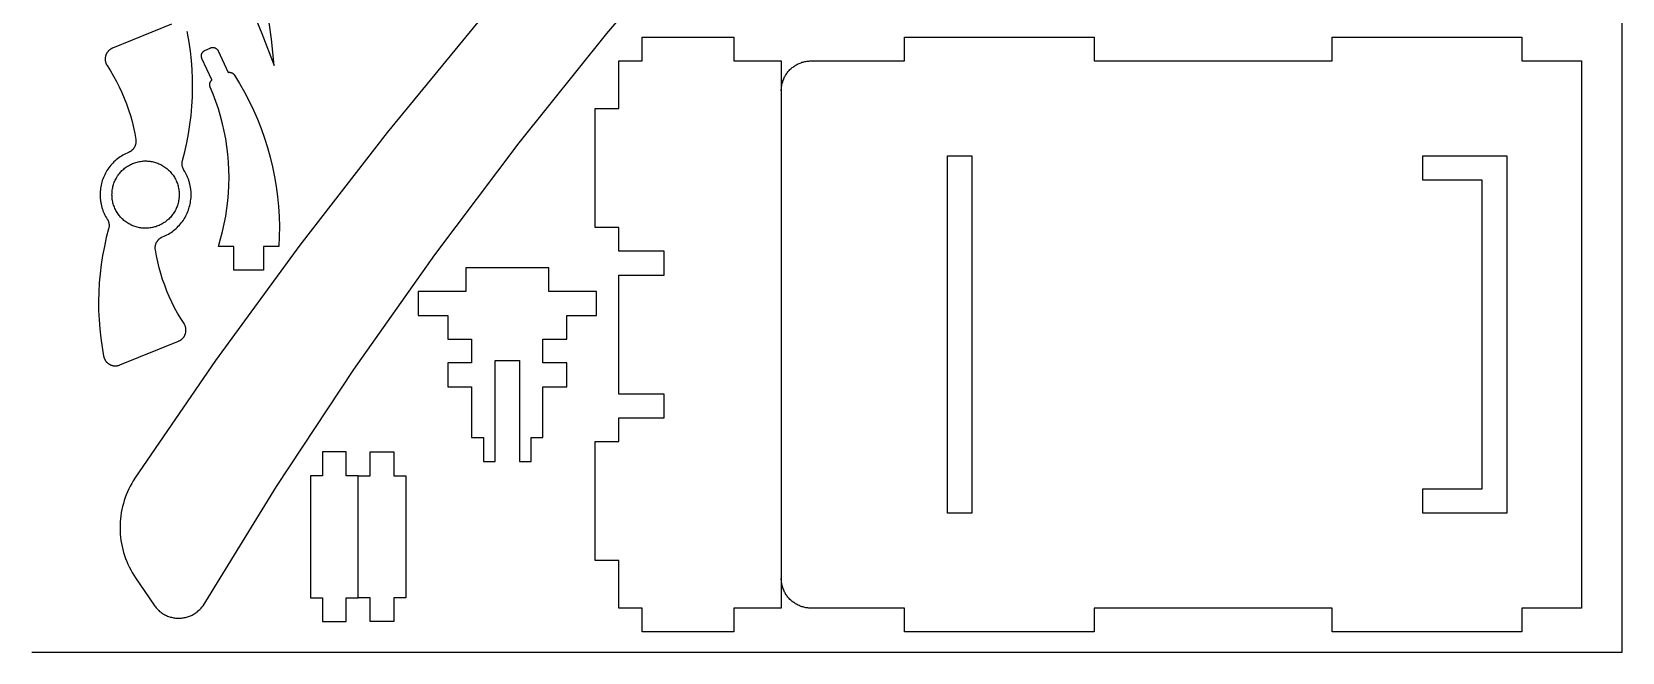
# Model space of a CAD drawing. Header units: millimetres. Extents: x 182 to 556, y 163 to 354.
# Drawn here: x 369.1 to 555.7, y 163 to 235.8 of the extents above; entities that cross this region are included whole.
import ezdxf

# ---------------------------------------------------------------- set-up
doc = ezdxf.new("R2010")
doc.units = ezdxf.units.MM
doc.layers.get('0').update_dxf_attribs({"linetype": 'CONTINUOUS', "true_color": 0xffffff})

msp = doc.modelspace()

# ---------------------------------------------------------------- linework, layer by layer
at = {"linetype": 'CONTINUOUS', "true_color": 0xffffff}
for points in [[(369.06, 163), (555.69, 163), (555.69, 354.11), (369.06, 354.11)], [(421.39, 236.89), (410.75, 223.96), (400.5, 210.73), (390.63, 197.21), (381.16, 183.41), (380.97, 183.1), (380.78, 182.79), (380.61, 182.47), (380.44, 182.14), (380.29, 181.81), (380.15, 181.47), (380.02, 181.13), (379.91, 180.79), (379.8, 180.44), (379.71, 180.08), (379.63, 179.73), (379.56, 179.37), (379.51, 179.01), (379.47, 178.65), (379.44, 178.29), (379.42, 177.92), (379.41, 177.56), (379.42, 177.19), (379.44, 176.83), (379.48, 176.47), (379.52, 176.11), (379.58, 175.75), (379.65, 175.39), (379.74, 175.03), (379.83, 174.68), (379.94, 174.33), (380.06, 173.99), (380.19, 173.65), (380.34, 173.32), (380.49, 172.99), (380.66, 172.66), (380.84, 172.34), (381.03, 172.03), (381.23, 171.73), (383.42, 168.5), (383.49, 168.41), (383.56, 168.31), (383.64, 168.22), (383.72, 168.13), (383.8, 168.04), (383.88, 167.96), (383.97, 167.87), (384.06, 167.79), (384.15, 167.72), (384.25, 167.65), (384.35, 167.58), (384.45, 167.51), (384.55, 167.45), (384.66, 167.39), (384.76, 167.34), (384.87, 167.29), (384.98, 167.24), (385.09, 167.2), (385.21, 167.16), (385.32, 167.12), (385.44, 167.09), (385.55, 167.06), (385.67, 167.04), (385.79, 167.02), (385.91, 167), (386.03, 166.99), (386.15, 166.98), (386.27, 166.98), (386.39, 166.98), (386.51, 166.99), (386.63, 166.99), (386.75, 167.01), (386.87, 167.02), (386.98, 167.05), (387.1, 167.07), (387.22, 167.1), (387.33, 167.13), (387.45, 167.17), (387.56, 167.21), (387.67, 167.26), (387.78, 167.31), (387.89, 167.36), (387.99, 167.42), (388.1, 167.48), (388.2, 167.54), (388.3, 167.61), (388.4, 167.68), (388.49, 167.75), (388.58, 167.83), (388.67, 167.91), (388.76, 167.99), (388.84, 168.08), (388.92, 168.17), (389, 168.26), (389.08, 168.35), (389.15, 168.45), (397.79, 182.44), (406.86, 196.16), (416.35, 209.59), (426.25, 222.73), (436.54, 235.55), (447.23, 248.06)], [(394.51, 239.27), (396.06, 235.57), (397.49, 231.82), (397.17, 234.91), (396.74, 238)], [(385.44, 236.64), (378.54, 233.85), (378.5, 233.83), (378.45, 233.81), (378.41, 233.79), (378.37, 233.76), (378.32, 233.74), (378.28, 233.71), (378.24, 233.68), (378.21, 233.66), (378.17, 233.63), (378.13, 233.59), (378.1, 233.56), (378.06, 233.53), (378.03, 233.49), (378, 233.45), (377.97, 233.42), (377.94, 233.38), (377.91, 233.34), (377.88, 233.3), (377.86, 233.26), (377.83, 233.21), (377.81, 233.17), (377.79, 233.13), (377.77, 233.08), (377.76, 233.04), (377.74, 232.99), (377.72, 232.95), (377.71, 232.9), (377.7, 232.85), (377.69, 232.81), (377.68, 232.76), (377.68, 232.71), (377.67, 232.66), (377.67, 232.61), (377.67, 232.57), (377.67, 232.52), (377.67, 232.47), (377.68, 232.42), (377.68, 232.37), (377.69, 232.32), (377.7, 232.28), (377.71, 232.23), (377.72, 232.18), (377.73, 232.14), (377.75, 232.09), (377.77, 232.05), (377.78, 232), (377.8, 231.96), (377.83, 231.91), (377.85, 231.87), (377.87, 231.83), (377.9, 231.79), (378.29, 231.18), (378.65, 230.56), (379, 229.93), (379.32, 229.29), (379.63, 228.63), (379.91, 227.97), (380.17, 227.3), (380.41, 226.62), (380.62, 225.93), (380.82, 225.24), (380.99, 224.54), (381.13, 223.84), (381.26, 223.13), (381.27, 223.08), (381.27, 223.03), (381.27, 222.98), (381.28, 222.94), (381.28, 222.89), (381.28, 222.84), (381.27, 222.79), (381.27, 222.74), (381.26, 222.7), (381.25, 222.65), (381.24, 222.6), (381.23, 222.56), (381.22, 222.51), (381.2, 222.46), (381.19, 222.42), (381.17, 222.37), (381.15, 222.33), (381.13, 222.29), (381.11, 222.24), (381.08, 222.2), (381.06, 222.16), (381.03, 222.12), (381.01, 222.08), (380.98, 222.04), (380.95, 222.01), (380.91, 221.97), (380.88, 221.93), (380.85, 221.9), (380.81, 221.87), (380.77, 221.84), (380.74, 221.81), (380.7, 221.78), (380.66, 221.75), (380.62, 221.72), (380.58, 221.7), (380.54, 221.68), (380.49, 221.65), (380.45, 221.63), (380.41, 221.61), (380.23, 221.54), (380.07, 221.46), (379.9, 221.38), (379.74, 221.29), (379.58, 221.19), (379.42, 221.09), (379.27, 220.98), (379.12, 220.87), (378.97, 220.75), (378.83, 220.63), (378.7, 220.5), (378.57, 220.37), (378.44, 220.24), (378.32, 220.1), (378.2, 219.95), (378.09, 219.8), (377.98, 219.65), (377.88, 219.49), (377.78, 219.33), (377.69, 219.17), (377.61, 219), (377.53, 218.84), (377.46, 218.66), (377.39, 218.49), (377.33, 218.31), (377.28, 218.14), (377.23, 217.96), (377.19, 217.77), (377.15, 217.59), (377.12, 217.41), (377.1, 217.22), (377.08, 217.04), (377.07, 216.85), (377.07, 216.66), (377.07, 216.57), (377.07, 216.47), (377.08, 216.37), (377.08, 216.28), (377.09, 216.18), (377.1, 216.08), (377.11, 215.99), (377.13, 215.89), (377.14, 215.79), (377.16, 215.7), (377.18, 215.6), (377.2, 215.51), (377.22, 215.42), (377.24, 215.32), (377.26, 215.23), (377.29, 215.14), (377.32, 215.05), (377.35, 214.96), (377.38, 214.87), (377.41, 214.78), (377.45, 214.69), (377.48, 214.61), (377.52, 214.52), (377.56, 214.44), (377.64, 214.27), (377.72, 214.11), (377.81, 213.95), (377.91, 213.79), (377.93, 213.75), (377.96, 213.71), (377.98, 213.67), (378, 213.62), (378.02, 213.58), (378.04, 213.53), (378.05, 213.49), (378.07, 213.44), (378.08, 213.39), (378.09, 213.35), (378.1, 213.3), (378.11, 213.25), (378.12, 213.2), (378.12, 213.16), (378.12, 213.11), (378.12, 213.06), (378.12, 213.01), (378.12, 212.96), (378.12, 212.91), (378.11, 212.86), (378.11, 212.82), (378.1, 212.77), (378.09, 212.72), (378.07, 212.67), (377.8, 211.63), (377.57, 210.58), (377.37, 209.52), (377.2, 208.45), (377.07, 207.38), (376.98, 206.31), (376.92, 205.23), (376.89, 204.15), (376.9, 203.07), (376.95, 201.99), (377.03, 200.92), (377.15, 199.84), (377.3, 198.78), (377.49, 197.71), (377.5, 197.67), (377.51, 197.62), (377.52, 197.57), (377.54, 197.53), (377.55, 197.48), (377.57, 197.44), (377.59, 197.39), (377.61, 197.35), (377.64, 197.31), (377.66, 197.27), (377.68, 197.22), (377.71, 197.18), (377.74, 197.15), (377.77, 197.11), (377.8, 197.07), (377.83, 197.03), (377.87, 197), (377.9, 196.96), (377.94, 196.93), (377.97, 196.9), (378.01, 196.87), (378.05, 196.84), (378.09, 196.82), (378.13, 196.79), (378.17, 196.76), (378.21, 196.74), (378.26, 196.72), (378.3, 196.7), (378.35, 196.68), (378.39, 196.66), (378.44, 196.65), (378.48, 196.64), (378.53, 196.62), (378.58, 196.61), (378.62, 196.6), (378.67, 196.6), (378.72, 196.59), (378.77, 196.59), (378.82, 196.58), (378.86, 196.58), (378.91, 196.58), (378.96, 196.59), (379.01, 196.59), (379.06, 196.6), (379.1, 196.61), (379.15, 196.61), (379.2, 196.63), (379.25, 196.64), (379.29, 196.65), (379.34, 196.67), (379.38, 196.69), (386.28, 199.48), (386.32, 199.5), (386.37, 199.52), (386.41, 199.54), (386.45, 199.57), (386.49, 199.59), (386.54, 199.62), (386.57, 199.64), (386.61, 199.67), (386.65, 199.7), (386.69, 199.74), (386.72, 199.77), (386.76, 199.8), (386.79, 199.84), (386.82, 199.87), (386.85, 199.91), (386.88, 199.95), (386.91, 199.99), (386.94, 200.03), (386.96, 200.07), (386.98, 200.11), (387.01, 200.16), (387.03, 200.2), (387.05, 200.25), (387.06, 200.29), (387.08, 200.34), (387.09, 200.38), (387.11, 200.43), (387.12, 200.48), (387.13, 200.52), (387.14, 200.57), (387.14, 200.62), (387.15, 200.67), (387.15, 200.72), (387.15, 200.76), (387.15, 200.81), (387.15, 200.86), (387.14, 200.91), (387.14, 200.96), (387.13, 201), (387.12, 201.05), (387.11, 201.1), (387.1, 201.15), (387.09, 201.19), (387.07, 201.24), (387.05, 201.28), (387.04, 201.33), (387.02, 201.37), (386.99, 201.42), (386.97, 201.46), (386.95, 201.5), (386.92, 201.54), (386.53, 202.15), (386.17, 202.77), (385.82, 203.4), (385.5, 204.04), (385.19, 204.7), (384.91, 205.36), (384.65, 206.03), (384.41, 206.71), (384.2, 207.4), (384, 208.09), (383.83, 208.79), (383.68, 209.49), (383.56, 210.2), (383.55, 210.25), (383.55, 210.3), (383.54, 210.35), (383.54, 210.39), (383.54, 210.44), (383.54, 210.49), (383.55, 210.54), (383.55, 210.59), (383.56, 210.63), (383.57, 210.68), (383.58, 210.73), (383.59, 210.77), (383.6, 210.82), (383.62, 210.87), (383.63, 210.91), (383.65, 210.96), (383.67, 211), (383.69, 211.04), (383.71, 211.09), (383.74, 211.13), (383.76, 211.17), (383.79, 211.21), (383.81, 211.25), (383.84, 211.29), (383.87, 211.32), (383.91, 211.36), (383.94, 211.4), (383.97, 211.43), (384.01, 211.46), (384.04, 211.49), (384.08, 211.52), (384.12, 211.55), (384.16, 211.58), (384.2, 211.61), (384.24, 211.63), (384.28, 211.65), (384.33, 211.68), (384.37, 211.7), (384.41, 211.71), (384.41, 211.71)], [(384.41, 211.71), (384.59, 211.79), (384.75, 211.87), (384.92, 211.95), (385.08, 212.04), (385.24, 212.14), (385.4, 212.24), (385.55, 212.35), (385.7, 212.46), (385.84, 212.58), (385.99, 212.7), (386.12, 212.82), (386.25, 212.96), (386.38, 213.09), (386.5, 213.23), (386.62, 213.38), (386.73, 213.53), (386.84, 213.68), (386.94, 213.84), (387.04, 214), (387.13, 214.16), (387.21, 214.32), (387.29, 214.49), (387.36, 214.67), (387.43, 214.84), (387.49, 215.02), (387.54, 215.19), (387.59, 215.37), (387.63, 215.55), (387.67, 215.74), (387.7, 215.92), (387.72, 216.11), (387.74, 216.29), (387.75, 216.48), (387.75, 216.66), (387.75, 216.76), (387.75, 216.86), (387.74, 216.96), (387.74, 217.05), (387.73, 217.15), (387.72, 217.25), (387.71, 217.34), (387.69, 217.44), (387.68, 217.53), (387.66, 217.63), (387.64, 217.72), (387.62, 217.82), (387.6, 217.91), (387.58, 218.01), (387.55, 218.1), (387.53, 218.19), (387.5, 218.28), (387.47, 218.37), (387.44, 218.46), (387.41, 218.55), (387.37, 218.64), (387.34, 218.72), (387.3, 218.81), (387.26, 218.89), (387.18, 219.06), (387.1, 219.22), (387.01, 219.38), (386.91, 219.53), (386.89, 219.58), (386.86, 219.62), (386.84, 219.66), (386.82, 219.71), (386.8, 219.75), (386.78, 219.8), (386.77, 219.84), (386.75, 219.89), (386.74, 219.93), (386.73, 219.98), (386.72, 220.03), (386.71, 220.08), (386.7, 220.13), (386.7, 220.17), (386.7, 220.22), (386.7, 220.27), (386.7, 220.32), (386.7, 220.37), (386.7, 220.42), (386.71, 220.46), (386.71, 220.51), (386.72, 220.56), (386.73, 220.61), (386.75, 220.66), (387.01, 221.7), (387.25, 222.75), (387.45, 223.81), (387.62, 224.88), (387.75, 225.95), (387.84, 227.02), (387.9, 228.1), (387.93, 229.18), (387.91, 230.26), (387.87, 231.34), (387.79, 232.41), (387.67, 233.48), (387.52, 234.55), (387.33, 235.61), (387.32, 235.66), (387.31, 235.71), (387.3, 235.76), (387.28, 235.8)], [(389.36, 233.57), (390, 233.86), (390.02, 233.87), (390.04, 233.88), (390.06, 233.89), (390.09, 233.9), (390.11, 233.9), (390.13, 233.91), (390.16, 233.91), (390.18, 233.92), (390.2, 233.92), (390.23, 233.92), (390.25, 233.93), (390.27, 233.93), (390.3, 233.93), (390.32, 233.93), (390.34, 233.93), (390.37, 233.92), (390.39, 233.92), (390.42, 233.92), (390.44, 233.91), (390.46, 233.91), (390.49, 233.9), (390.51, 233.89), (390.53, 233.89), (390.55, 233.88), (390.57, 233.87), (390.6, 233.86), (390.62, 233.85), (390.64, 233.84), (390.66, 233.82), (390.68, 233.81), (390.7, 233.8), (390.72, 233.78), (390.74, 233.77), (390.75, 233.75), (390.77, 233.74), (390.79, 233.72), (390.81, 233.7), (390.82, 233.68), (390.84, 233.67), (390.85, 233.65), (390.86, 233.63), (390.88, 233.61), (390.89, 233.59), (390.9, 233.57), (390.91, 233.55), (390.92, 233.52), (392.1, 230.99), (392.12, 231), (392.15, 231), (392.17, 231.01), (392.2, 231.01), (392.22, 231.01), (392.25, 231.01), (392.27, 231.01), (392.29, 231.01), (392.32, 231.01), (392.34, 231), (392.37, 231), (392.39, 231), (392.41, 230.99), (392.44, 230.98), (392.46, 230.98), (392.48, 230.97), (392.51, 230.96), (392.53, 230.95), (392.55, 230.94), (392.57, 230.93), (392.59, 230.92), (392.61, 230.91), (392.63, 230.89), (392.65, 230.88), (392.67, 230.87), (392.69, 230.85), (392.71, 230.83), (392.73, 230.82), (392.75, 230.8), (392.76, 230.78), (392.78, 230.77), (392.79, 230.75), (392.81, 230.73), (392.82, 230.71), (392.84, 230.69), (393.45, 229.69), (394.03, 228.67), (394.57, 227.63), (395.07, 226.57), (395.54, 225.5), (395.97, 224.41), (396.36, 223.3), (396.72, 222.18), (397.03, 221.05), (397.31, 219.91), (397.54, 218.76), (397.73, 217.61), (397.89, 216.45), (398, 215.28), (398.08, 214.11), (398.11, 212.94), (398.1, 211.77), (398.05, 210.59), (396.25, 210.59), (396.25, 207.8), (392.76, 207.8), (392.76, 210.59), (390.96, 210.59), (391.22, 211.47), (391.45, 212.35), (391.65, 213.24), (391.82, 214.13), (391.96, 215.03), (392.06, 215.93), (392.14, 216.84), (392.19, 217.75), (392.2, 218.66), (392.19, 219.57), (392.14, 220.48), (392.06, 221.39), (391.95, 222.29), (391.81, 223.19), (391.64, 224.09), (391.44, 224.97), (391.21, 225.85), (390.95, 226.73), (390.66, 227.59), (390.34, 228.44), (389.99, 229.28), (389.98, 229.3), (389.97, 229.33), (389.97, 229.35), (389.96, 229.37), (389.95, 229.4), (389.95, 229.42), (389.94, 229.44), (389.94, 229.47), (389.94, 229.49), (389.93, 229.52), (389.93, 229.54), (389.93, 229.57), (389.93, 229.59), (389.94, 229.61), (389.94, 229.64), (389.94, 229.66), (389.94, 229.69), (389.95, 229.71), (389.95, 229.73), (389.96, 229.76), (389.97, 229.78), (389.98, 229.8), (389.99, 229.83), (390, 229.85), (390.01, 229.87), (390.02, 229.89), (390.03, 229.91), (390.04, 229.93), (390.05, 229.95), (390.07, 229.97), (390.08, 229.99), (390.1, 230.01), (390.11, 230.03), (390.13, 230.05), (390.15, 230.06), (390.17, 230.08), (390.18, 230.1), (390.2, 230.11), (389.03, 232.64), (389.02, 232.66), (389.01, 232.69), (389, 232.71), (388.99, 232.73), (388.99, 232.75), (388.98, 232.78), (388.97, 232.8), (388.97, 232.82), (388.97, 232.85), (388.96, 232.87), (388.96, 232.89), (388.96, 232.92), (388.96, 232.94), (388.96, 232.97), (388.96, 232.99), (388.97, 233.01), (388.97, 233.04), (388.97, 233.06), (388.98, 233.08), (388.98, 233.11), (388.99, 233.13), (389, 233.15), (389, 233.17), (389.01, 233.2), (389.02, 233.22), (389.03, 233.24), (389.04, 233.26), (389.05, 233.28), (389.07, 233.3), (389.08, 233.32), (389.09, 233.34), (389.11, 233.36), (389.12, 233.38), (389.14, 233.4), (389.15, 233.42), (389.17, 233.43), (389.19, 233.45), (389.21, 233.47), (389.22, 233.48), (389.24, 233.5), (389.26, 233.51), (389.28, 233.52), (389.3, 233.53), (389.32, 233.55), (389.34, 233.56), (389.36, 233.57), (389.36, 233.57)], [(435.16, 187.7), (437.95, 187.7), (437.95, 190.49), (443.27, 190.49), (443.27, 193.28), (437.95, 193.28), (437.95, 200.25), (437.95, 207.23), (443.27, 207.23), (443.27, 210.02), (437.95, 210.02), (437.95, 212.81), (435.16, 212.81), (435.16, 226.76), (437.95, 226.76), (437.95, 232.34), (440.69, 232.34), (440.69, 235.13), (451.43, 235.13), (451.43, 232.34), (457.01, 232.34), (457.01, 200.25), (457.01, 168.17), (451.43, 168.17), (451.43, 165.38), (440.69, 165.38), (440.69, 168.17), (437.95, 168.17), (437.95, 173.75), (435.16, 173.75), (435.16, 187.7)], [(457.01, 228.85), (457.01, 228.97), (457.02, 229.09), (457.03, 229.21), (457.04, 229.33), (457.06, 229.44), (457.09, 229.56), (457.11, 229.68), (457.14, 229.79), (457.18, 229.91), (457.21, 230.02), (457.26, 230.13), (457.3, 230.24), (457.35, 230.35), (457.4, 230.46), (457.46, 230.56), (457.52, 230.66), (457.58, 230.76), (457.65, 230.86), (457.72, 230.96), (457.79, 231.05), (457.87, 231.14), (457.95, 231.23), (458.03, 231.32), (458.12, 231.4), (458.21, 231.48), (458.3, 231.56), (458.39, 231.63), (458.49, 231.7), (458.59, 231.77), (458.69, 231.83), (458.79, 231.89), (458.9, 231.95), (459, 232), (459.11, 232.05), (459.22, 232.1), (459.33, 232.14), (459.44, 232.18), (459.56, 232.21), (459.67, 232.24), (459.79, 232.27), (459.91, 232.29), (460.02, 232.31), (460.14, 232.32), (460.26, 232.33), (460.38, 232.34), (460.5, 232.34), (471.46, 232.34), (471.46, 235.13), (493.74, 235.13), (493.74, 232.34), (521.64, 232.34), (521.64, 235.13), (543.92, 235.13), (543.92, 232.34), (550.9, 232.34), (550.9, 168.17), (543.92, 168.17), (543.92, 165.38), (521.64, 165.38), (521.64, 168.17), (493.74, 168.17), (493.74, 165.38), (471.46, 165.38), (471.46, 168.17), (460.5, 168.17), (460.38, 168.17), (460.26, 168.18), (460.14, 168.19), (460.02, 168.2), (459.91, 168.22), (459.79, 168.24), (459.67, 168.27), (459.56, 168.3), (459.44, 168.33), (459.33, 168.37), (459.22, 168.41), (459.11, 168.46), (459, 168.51), (458.9, 168.56), (458.79, 168.62), (458.69, 168.68), (458.59, 168.74), (458.49, 168.81), (458.39, 168.88), (458.3, 168.95), (458.21, 169.03), (458.12, 169.11), (458.03, 169.19), (457.95, 169.28), (457.87, 169.36), (457.79, 169.46), (457.72, 169.55), (457.65, 169.65), (457.58, 169.74), (457.52, 169.84), (457.46, 169.95), (457.4, 170.05), (457.35, 170.16), (457.3, 170.27), (457.26, 170.38), (457.21, 170.49), (457.18, 170.6), (457.14, 170.72), (457.11, 170.83), (457.09, 170.95), (457.06, 171.06), (457.04, 171.18), (457.03, 171.3), (457.02, 171.42), (457.01, 171.54), (457.01, 171.66)], [(385.2, 219.45), (385.29, 219.36), (385.39, 219.25), (385.47, 219.15), (385.56, 219.04), (385.64, 218.93), (385.72, 218.82), (385.79, 218.7), (385.86, 218.58), (385.92, 218.46), (385.98, 218.34), (386.04, 218.21), (386.09, 218.09), (386.14, 217.96), (386.18, 217.83), (386.22, 217.7), (386.25, 217.56), (386.28, 217.43), (386.3, 217.3), (386.32, 217.16), (386.34, 217.02), (386.35, 216.89), (386.35, 216.75), (386.36, 216.61), (386.35, 216.48), (386.34, 216.34), (386.33, 216.2), (386.31, 216.07), (386.29, 215.93), (386.26, 215.8), (386.23, 215.67), (386.19, 215.53), (386.15, 215.4), (386.1, 215.27), (386.05, 215.15), (386, 215.02), (385.94, 214.9), (385.87, 214.78), (385.81, 214.66), (385.73, 214.54), (385.66, 214.43), (385.58, 214.32), (385.5, 214.21), (385.41, 214.1), (385.32, 214), (385.22, 213.9), (385.13, 213.8), (385.03, 213.71), (384.92, 213.62), (384.81, 213.54), (384.7, 213.45), (384.59, 213.38), (384.48, 213.3), (384.36, 213.23), (384.24, 213.17), (384.12, 213.11), (383.99, 213.05), (383.86, 213), (383.74, 212.95), (383.61, 212.9), (383.47, 212.87), (383.34, 212.83), (383.21, 212.8), (383.07, 212.78), (382.94, 212.75), (382.8, 212.74), (382.67, 212.73), (382.53, 212.72), (382.39, 212.72), (382.26, 212.72), (382.12, 212.73), (381.98, 212.74), (381.85, 212.76), (381.71, 212.78), (381.58, 212.81), (381.44, 212.84), (381.31, 212.87), (381.18, 212.92), (381.05, 212.96), (380.92, 213.01), (380.8, 213.06), (380.67, 213.12), (380.55, 213.18), (380.43, 213.25), (380.31, 213.32), (380.2, 213.4), (380.09, 213.47), (379.98, 213.56), (379.87, 213.64), (379.77, 213.73), (379.67, 213.83), (379.57, 213.92), (379.48, 214.02), (379.39, 214.13), (379.3, 214.23), (379.22, 214.34), (379.14, 214.45), (379.07, 214.57), (379, 214.69), (378.93, 214.81), (378.87, 214.93), (378.81, 215.05), (378.75, 215.18), (378.71, 215.31), (378.66, 215.44), (378.62, 215.57), (378.58, 215.7), (378.55, 215.83), (378.53, 215.97), (378.5, 216.1), (378.49, 216.24), (378.47, 216.37), (378.47, 216.51), (378.46, 216.65), (378.47, 216.78), (378.47, 216.92), (378.48, 217.06), (378.5, 217.19), (378.52, 217.33), (378.55, 217.46), (378.58, 217.6), (378.61, 217.73), (378.65, 217.86), (378.69, 217.99), (378.74, 218.12), (378.79, 218.25), (378.85, 218.37), (378.91, 218.49), (378.98, 218.61), (379.05, 218.73), (379.12, 218.85), (379.2, 218.96), (379.28, 219.07), (379.37, 219.18), (379.46, 219.28), (379.55, 219.38), (379.64, 219.48), (379.74, 219.57), (379.85, 219.66), (379.95, 219.75), (380.06, 219.83), (380.17, 219.91), (380.29, 219.99), (380.4, 220.06), (380.52, 220.13), (380.64, 220.19), (380.77, 220.25), (380.89, 220.31), (381.02, 220.36), (381.15, 220.4), (381.28, 220.44), (381.41, 220.48), (381.54, 220.51), (381.68, 220.54), (381.81, 220.56), (381.95, 220.58), (382.08, 220.6), (382.22, 220.61), (382.36, 220.61), (382.5, 220.61), (382.63, 220.6), (382.77, 220.59), (382.9, 220.58), (383.04, 220.56), (383.18, 220.54), (383.31, 220.51), (383.44, 220.47), (383.57, 220.43), (383.7, 220.39), (383.83, 220.35), (383.96, 220.29), (384.08, 220.24), (384.21, 220.18), (384.33, 220.11), (384.45, 220.04), (384.56, 219.97), (384.68, 219.89), (384.79, 219.81), (384.89, 219.73), (385, 219.64), (385.1, 219.55), (385.2, 219.45), (385.2, 219.45)], [(476.51, 179.29), (476.51, 221.21), (479.37, 221.21), (479.37, 179.29), (476.51, 179.29), (476.51, 179.29)], [(532.31, 218.35), (532.31, 221.21), (542.14, 221.21), (542.14, 179.29), (532.31, 179.29), (532.31, 182.15), (539.28, 182.15), (539.28, 218.35), (532.31, 218.35), (532.31, 218.35)], [(435.32, 202.49), (435.32, 205.29), (429.74, 205.29), (429.74, 208.08), (424.86, 208.08), (419.98, 208.08), (419.98, 205.29), (414.4, 205.29), (414.4, 202.49), (417.88, 202.49), (417.88, 199.71), (420.67, 199.71), (420.67, 196.92), (417.88, 196.92), (417.88, 194.13), (420.67, 194.13), (420.67, 188.17), (422.07, 188.17), (422.07, 185.38), (423.43, 185.38), (423.43, 197.21), (426.29, 197.21), (426.29, 185.38), (427.65, 185.38), (427.65, 188.17), (429.04, 188.17), (429.04, 194.13), (431.83, 194.13), (431.83, 196.92), (429.04, 196.92), (429.04, 199.71), (431.83, 199.71), (431.83, 202.49), (435.32, 202.49)], [(405.96, 169.39), (407.36, 169.39), (407.36, 176.54), (407.36, 183.69), (405.96, 183.69), (405.96, 186.48), (403.17, 186.48), (403.17, 183.69), (401.78, 183.69), (401.78, 176.54), (401.78, 169.39), (403.17, 169.39), (403.17, 166.6), (405.96, 166.6), (405.96, 169.39), (405.96, 169.39)], [(407.36, 183.69), (408.75, 183.69), (408.75, 186.48), (411.54, 186.48), (411.54, 183.69), (412.94, 183.69), (412.94, 176.54), (412.94, 169.39), (411.54, 169.39), (411.54, 166.6), (408.75, 166.6), (408.75, 169.39), (407.36, 169.39)]]:
    msp.add_lwpolyline(points, dxfattribs=at)

doc.saveas('drawing.dxf')
